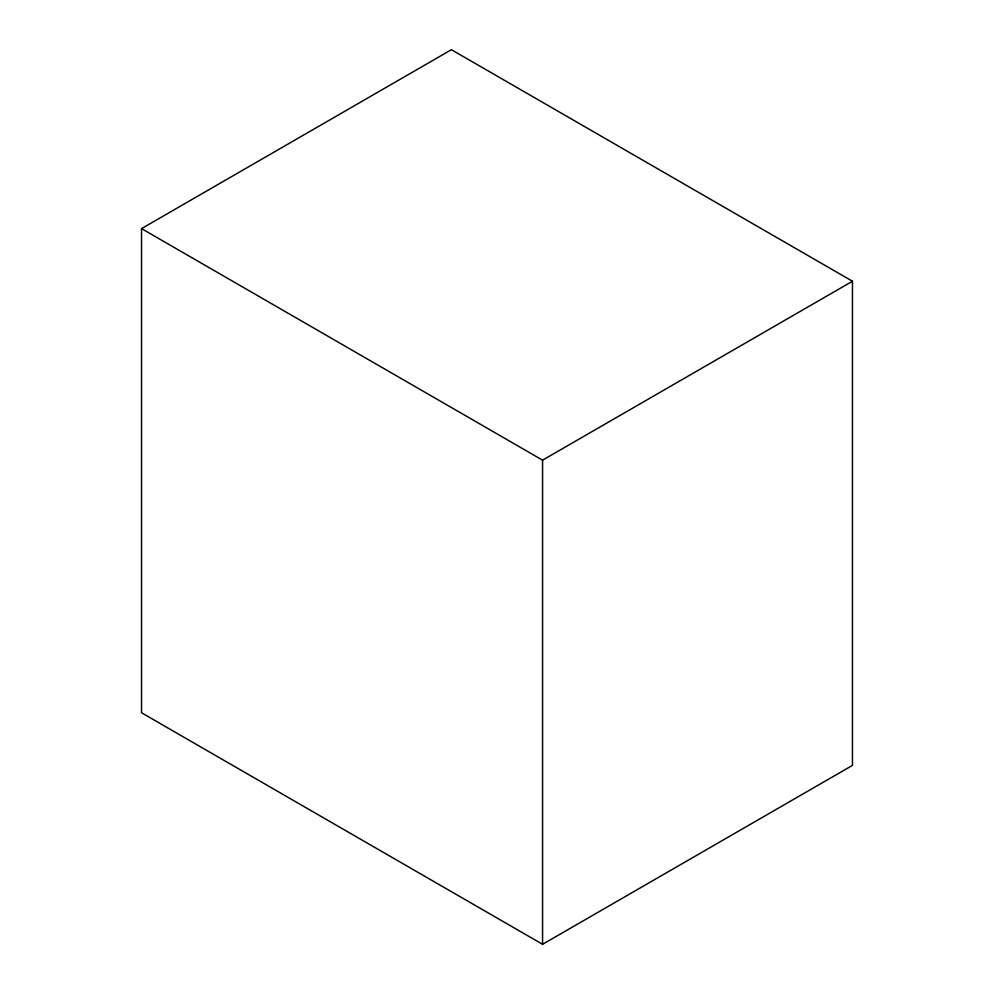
<?xml version="1.0" encoding="UTF-8"?>
<svg xmlns="http://www.w3.org/2000/svg" width="994" height="994" viewBox="0 0 994 994"><rect width="100%" height="100%" fill="white"/><g stroke="black" fill="none" stroke-linecap="round" stroke-linejoin="round"><path stroke-width="1.49" d="M141.533 228.62L451.425 49.7L852.467 281.24L852.467 765.38L542.575 944.3L141.533 712.76L141.533 228.62L542.575 460.16L852.467 281.24M542.575 460.16L542.575 944.3"/></g></svg>
